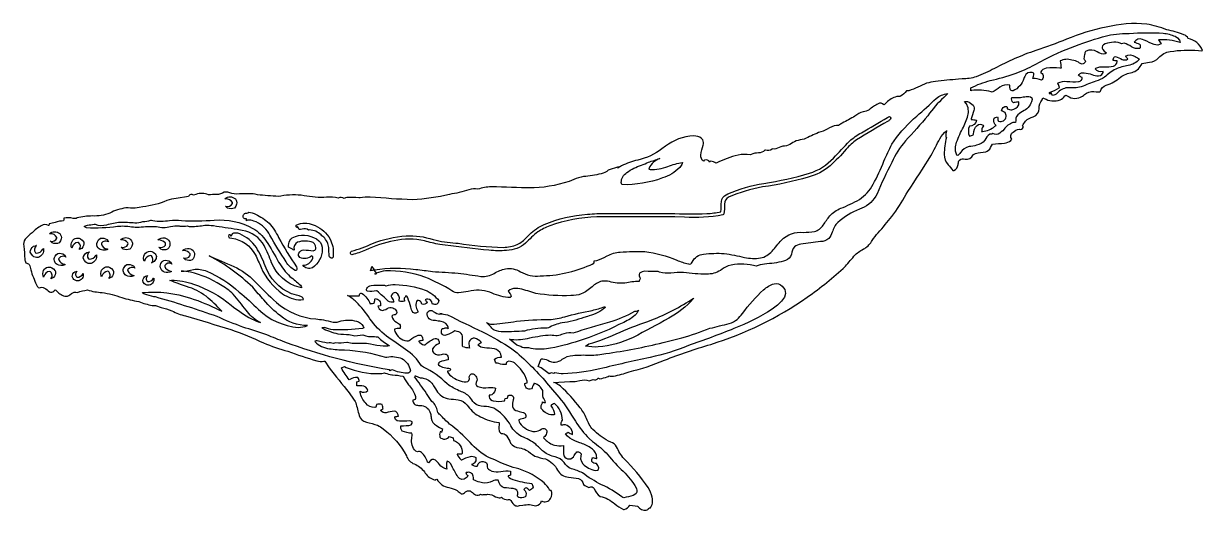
# Model space of a CAD drawing. Extents: x 0.7 to 44.7, y 1.1 to 11.2.
# Drawn here: x 23.07 to 44.72, y 2.3 to 11.23 of the extents above; entities that cross this region are included whole.
import ezdxf

# ---------------------------------------------------------------- set-up
doc = ezdxf.new("R2010")
doc.units = 0
doc.linetypes.add('0', pattern=[0])
doc.layers.add('1', color=7, linetype='0')

msp = doc.modelspace()

# ---------------------------------------------------------------- linework, layer by layer
at = {"layer": '1'}
for points in [[(43.915192, 10.609592, -0.173113), (44.123962, 10.720219, -0.064901), (44.641243, 10.737904), (44.689835, 10.735249), (44.715759, 10.74221, 0.242251), (44.454124, 10.962593, 0.199129), (44.372803, 11.029545, 0.035958), (44.060204, 11.121906, 0.039669), (43.692505, 11.224323, 0.081943), (42.945633, 11.168987, 0.048028), (42.219971, 10.945202, -0.019297), (41.656425, 10.740829, 0.040995), (40.899139, 10.408859, -0.015581), (40.561043, 10.257515, -0.08225), (40.306175, 10.221081), (40.235096, 10.216435, -0.000427), (39.812325, 10.16921, 0.029176), (39.650917, 10.138241, -0.015184), (39.327492, 10.000724, -0.116575), (39.282761, 9.998463, -0.094289), (39.170937, 9.901699), (39.156609, 9.897038, 0.133426), (39.050201, 9.875093, 0.114901), (38.876129, 9.749306), (38.863068, 9.742775, 0.366546), (38.76107, 9.763088, 0.071109), (38.597618, 9.651207, -0.113604), (38.48568, 9.616676, 0.092654), (38.335541, 9.536488, -0.025929), (38.100079, 9.407192, 0.029767), (38.034554, 9.362339), (38.017715, 9.36179), (37.998894, 9.364532, 0.125046), (37.826195, 9.295843, -0.065532), (37.667252, 9.232933, 0.017298), (37.404186, 9.114762, -0.000216), (37.254982, 9.080734, 0.042732), (37.139656, 9.015369, -0.091993), (37.008179, 8.981709, 0.060843), (36.879505, 8.932445, -0.15132), (36.824051, 8.932514), (36.814674, 8.929745, -0.280968), (36.691643, 8.910297), (36.68058, 8.908657, -0.20729), (36.563873, 8.860222, 0.084475), (36.428246, 8.833992), (36.40995, 8.822667, 0.127791), (36.188034, 8.816501, 0.069928), (35.801529, 8.677197), (35.783379, 8.673954, 0.103782), (35.688118, 8.709094, 0.349657), (35.672546, 8.693119, 0.375747), (35.571468, 8.725441, 0.062401), (35.559708, 8.706722), (35.556976, 8.7061, -0.279353), (35.504692, 8.821754, -0.040623), (35.549805, 9.005161, 0.173584), (35.539459, 9.101944, 0.228713), (35.412422, 9.168785), (35.37072, 9.171104, 0.156052), (34.853798, 8.982616), (34.790642, 8.937241, -0.116845), (34.345978, 8.72883, 0.051801), (34.050175, 8.624544, 0.022495), (33.980064, 8.58054, -0.012537), (33.992622, 8.604309), (33.990067, 8.60355), (33.80574, 8.542099, -0.120636), (33.672897, 8.475822, -0.026183), (33.350906, 8.42623, 0.06743), (33.173615, 8.369881, -0.077735), (32.442375, 8.217106), (32.397209, 8.216839, 0.001813), (31.657267, 8.237349, 0.079798), (31.410858, 8.193249, 0.16073), (31.246422, 8.182728, -0.041517), (30.890045, 8.100243, -0.047517), (30.210609, 7.999547, -0.010353), (29.433037, 8.049686, 0.048272), (29.247169, 8.03912), (29.221886, 8.038921, 0.048271), (29.001251, 8.04021, 0.045119), (28.954979, 8.025852, 0.268831), (28.8479, 8.030769, 0.091104), (28.632561, 8.046638, -0.064568), (28.219238, 8.075119, 0.083717), (27.791677, 8.068991), (27.748703, 8.063744, -0.011424), (27.361975, 8.091893, 0.081681), (27.201508, 8.111208, 0.00884), (26.975718, 8.106217, -0.097675), (26.816093, 8.142841, -0.018252), (26.750679, 8.142784, -0.192138), (26.612793, 8.098099, 0.043112), (26.461357, 8.089848, 0.201897), (26.234444, 8.099392), (26.188797, 8.087727, 0.44615), (26.096107, 8.06258), (25.870361, 8.021534, 0.081304), (25.70002, 7.98428, -0.059663), (25.258017, 7.869625), (25.188543, 7.858301), (25.119087, 7.846886, -0.006018), (24.948097, 7.851421, 0.084007), (24.650993, 7.756232, -0.108736), (24.331486, 7.703584, 0.058283), (24.050644, 7.667854, -0.240891), (23.976225, 7.660019, 0.106087), (23.80883, 7.663185, 0.007459), (23.802177, 7.613075, 0.092151), (23.650745, 7.58357, -0.030682), (23.538246, 7.557873), (23.530792, 7.525749), (23.524948, 7.527145, 0.278367), (23.39344, 7.524742, 0.064277), (23.223503, 7.393414, 0.063862), (23.097267, 7.278309, 0.193691), (23.071106, 7.149311, -0.043982), (23.088192, 6.912034, 0.128616), (23.111076, 6.846428, -0.020478), (23.170929, 6.814632, -0.078528), (23.200226, 6.712421, 0.033566), (23.304192, 6.442363, 0.042497), (23.338814, 6.39304), (23.358269, 6.382305, -0.32931), (23.452911, 6.381687, -0.012761), (23.543459, 6.313211, 0.302783), (23.623772, 6.321819), (23.650955, 6.347019), (23.663116, 6.341206, 0.143472), (23.825661, 6.229939, 0.224552), (23.916206, 6.257175), (23.945587, 6.277931, -0.267375), (24.058334, 6.302067, -0.053917), (24.242226, 6.344994, 0.056593), (24.509384, 6.297905, -0.062252), (24.871513, 6.206192, 0.013906), (25.181984, 6.130951, 0.041568), (25.432035, 6.060724, 0.05576), (25.493637, 6.062717), (25.596207, 6.021683, -0.084356), (25.788933, 5.961781, 0.053045), (26.040564, 5.870379, -0.005161), (26.876213, 5.618336, -0.026337), (27.475361, 5.37505, 0.036405), (27.921211, 5.221611, 0.015159), (28.450928, 5.044168, 0.080947), (28.584518, 5.03709), (28.597549, 5.041576), (28.679598, 4.918506, 0.007241), (29.045063, 4.459303, -0.019171), (29.156181, 4.299053), (29.167831, 4.274334, -0.019154), (29.228653, 4.04157, 0.26262), (29.363762, 3.919277, -0.023523), (29.56801, 3.86177, -0.077013), (29.670837, 3.795624, -0.116486), (30.098709, 3.300728, 0.22259), (30.243027, 3.153103, -0.147423), (30.428436, 3.00584), (30.444405, 2.986202, 0.181389), (30.624008, 2.858383, -0.019257), (30.653923, 2.872417, 0.201031), (30.879913, 2.718037, -0.049305), (31.02916, 2.666664, 0.04343), (31.102974, 2.606659, 0.329463), (31.182859, 2.639272, -0.414994), (31.291437, 2.640332, 0.007808), (31.367357, 2.585567, 0.292619), (31.458443, 2.601139, -0.013442), (31.488304, 2.58754, -0.069108), (31.575691, 2.594505), (31.591934, 2.598167, -0.134923), (31.736717, 2.550951, 0.097166), (31.82061, 2.532555), (31.838371, 2.537529), (31.847275, 2.542, 0.22136), (31.959999, 2.497032, -0.416606), (32.015381, 2.480167, 0.133654), (32.106991, 2.387164), (32.121704, 2.381484), (32.13694, 2.377399, -0.097785), (32.176926, 2.390671), (32.238075, 2.398506, -0.121219), (32.473526, 2.384941, 0.287368), (32.580704, 2.474491, 0.444888), (32.743866, 2.520237, 0.248617), (32.758949, 2.66396, -0.021647), (32.728218, 2.670696), (32.724403, 2.675655, 0.113519), (32.625336, 2.805126, 0.095301), (32.162277, 3.064438, -0.059008), (31.771011, 3.204544, 0.011605), (31.612175, 3.269367, -0.086005), (31.267448, 3.546387, 0.044853), (30.892599, 3.884365, -0.029073), (30.716095, 4.055393, -0.240903), (30.66967, 4.12011, 0.182386), (30.567768, 4.301117, -0.068216), (30.468903, 4.447613, 0.007927), (30.248009, 4.753744), (30.25061, 4.752585, 0.210193), (30.26086, 4.768591), (30.263794, 4.771297), (30.34977, 4.735363, -0.027764), (30.428215, 4.72343, -0.222242), (30.596382, 4.589287), (30.630096, 4.534019), (30.649696, 4.502739, 0.242907), (30.879585, 4.350159, 0.014384), (31.051155, 4.331703, -0.187885), (31.21138, 4.234085), (31.231819, 4.209949, 0.1331), (31.460548, 4.017696, 0.105339), (31.795067, 3.91399), (31.802589, 3.906849, 0.037843), (31.799622, 3.763306, 0.368238), (31.870087, 3.710735, -0.227363), (31.9431, 3.664696, -0.045673), (32.012779, 3.537244, 0.253018), (32.171581, 3.449635, -0.062655), (32.299927, 3.40836, 0.026724), (32.456619, 3.297276, 0.047735), (32.651932, 3.244972, -0.177122), (32.874352, 3.038212, 0.256748), (33.074524, 2.909599, -0.043449), (33.260445, 2.883411, -0.257124), (33.351707, 2.775013, 0.040078), (33.449196, 2.719097), (33.4655, 2.725595, -0.47331), (33.543373, 2.701294, 0.153281), (33.65554, 2.557716, -0.132666), (33.925507, 2.418212, 0.055829), (34.083832, 2.319637), (34.098778, 2.318306, 0.156135), (34.202332, 2.395233), (34.201492, 2.396351), (34.344948, 2.375854), (34.347664, 2.374321, 0.295523), (34.503387, 2.302091, 0.209942), (34.550995, 2.345032, 0.203805), (34.570328, 2.336872, 0.233414), (34.612267, 2.541012, 0.09593), (34.536209, 2.719479, 0.044182), (34.096252, 3.248619, -0.079781), (33.958443, 3.467892, 0.193696), (33.850693, 3.555145), (33.808281, 3.573067, -0.076142), (33.523689, 3.782635, -0.090899), (33.405861, 3.986244, 0.083104), (33.286461, 4.183899, 0.044315), (32.92691, 4.57843, 0.061373), (32.827888, 4.640858), (32.798729, 4.647255), (33.096642, 4.667118, 0.095937), (33.228165, 4.673111), (33.284744, 4.683804, -0.158724), (33.453384, 4.677021, 0.025309), (33.529282, 4.704991, 0.382652), (33.621651, 4.724213), (33.625961, 4.726006, -0.069124), (33.651855, 4.712646, -0.02939), (33.785263, 4.748794, 0.042708), (33.821922, 4.767246, 0.115482), (33.898232, 4.76334, 0.042386), (34.189606, 4.845703, 0.043152), (34.837845, 5.056736, -0.022808), (35.687386, 5.347384, 0.077996), (37.455803, 6.211843, 0.037488), (38.15979, 6.780028, -0.008222), (38.340195, 6.989639, -0.081688), (38.513763, 7.109367, 0.136341), (38.65197, 7.255917, -0.049767), (38.763321, 7.394967, 0.002117), (39.014786, 7.694115, 0.032463), (39.275429, 8.100704), (39.306904, 8.152728, 0.003243), (39.731201, 8.807693, -0.000492), (39.894371, 9.121693, -0.073117), (40.016624, 9.265205), (40.023621, 9.266434, 0.143294), (40.003353, 9.154048, 0.180759), (40.013481, 9.145424, 0.031101), (39.970875, 8.832559, 0.188234), (40.049316, 8.641964, -0.020616), (40.133354, 8.536518), (40.152466, 8.535473, 0.263778), (40.227814, 8.645351, -0.0127), (40.242996, 8.715633), (40.252289, 8.73048, -0.245569), (40.358482, 8.748421, 0.337844), (40.505432, 8.822244, -0.160425), (40.550232, 8.849171, -0.041236), (40.735828, 8.882607, 0.211285), (40.825218, 8.957008), (40.841385, 8.992188), (40.860443, 9.02037, -0.03021), (41.08107, 9.037705, 0.129623), (41.200027, 9.089096), (41.217484, 9.111159, -0.458296), (41.239304, 9.242466, -0.10947), (41.347916, 9.296825, 0.364066), (41.424438, 9.32542, 0.172329), (41.412666, 9.358006, -0.035951), (41.468407, 9.446087, -0.118415), (41.608429, 9.522324, 0.347053), (41.715179, 9.677094, -0.150085), (41.771358, 9.832987, 0.027857), (41.787819, 9.869949), (41.809784, 9.860744, 0.208178), (42.102207, 9.834311, 0.155705), (42.189651, 9.9095), (42.209946, 9.922382), (42.233765, 9.906516, 0.321578), (42.511864, 9.904277, 0.045318), (42.588631, 9.959675, -0.159091), (42.767326, 9.983027, 0.018983), (42.834175, 9.982315), (42.844276, 9.990852, -0.277015), (42.951225, 10.102314, 0.09842), (43.211906, 10.251141, -0.103933), (43.422852, 10.336704, 0.200008), (43.588593, 10.471077), (43.608528, 10.499439, -0.069685), (43.744476, 10.523659, 0.169739)], [(43.250435, 11.050808), (43.368721, 11.053211, -0.030915), (43.996952, 11.057492, -0.07027), (44.213844, 11.000957), (44.261131, 10.97007), (44.293617, 10.931419), (44.308952, 10.884304, 0.102681), (43.907791, 10.93565, -0.009787), (43.956184, 10.864823, -0.263255), (43.827919, 10.849941, -0.027579), (43.648323, 10.930264), (43.613441, 10.942554, 0.373908), (43.463974, 10.891808, -0.043214), (43.558876, 10.854515), (43.566643, 10.853104, -0.116561), (43.567299, 10.778617, -0.192108), (43.415276, 10.808552, 0.082079), (43.276012, 10.872757, 0.147962), (43.230553, 10.862495), (43.204636, 10.875507, 0.196739), (42.896748, 10.842931, 0.420887), (42.884705, 10.758713), (42.91243, 10.729313), (42.957008, 10.69736, -0.319075), (42.832199, 10.689625), (42.815331, 10.698135), (42.780701, 10.716725, 0.225903), (42.580803, 10.729884, 0.243995), (42.553963, 10.681049, -0.044707), (42.535446, 10.595039), (42.536621, 10.589916, -0.074009), (42.565895, 10.54435, -0.607023), (42.460121, 10.509048, 0.162798), (42.356857, 10.554699), (42.317635, 10.564171, 0.200656), (42.103569, 10.547451, -0.001989), (42.123604, 10.417603), (42.099411, 10.416485, 0.039114), (41.847977, 10.415199, 0.234532), (41.742462, 10.336945), (41.753914, 10.328747, -0.557442), (41.75898, 10.195381, 0.12454), (41.60215, 10.224598, 0.095659), (41.620743, 10.319641), (41.622856, 10.32597), (41.591789, 10.334323, 0.400821), (41.453949, 10.264809), (41.444717, 10.24543), (41.435974, 10.225086, -0.203833), (41.240059, 9.998408, -0.42216), (41.184319, 10.036064), (41.179214, 10.065067), (41.178596, 10.103753, 0.23196), (40.996803, 10.065594, -0.020185), (40.856979, 9.973713), (40.838676, 9.981426, 0.086997), (40.475212, 10.00621), (40.464005, 10.002003), (40.460503, 9.996738), (40.460541, 10.052319, -0.061271), (40.818687, 10.186729, 0.019463), (41.278473, 10.314957, 0.031969), (41.642372, 10.48283), (41.825981, 10.578102, -0.04452), (42.45076, 10.848339, -0.038813), (43.029232, 11.024487, -0.033941)], [(43.521042, 10.6045), (43.559372, 10.580624, -0.168055), (43.353203, 10.464596, 0.050647), (43.122925, 10.399242, 0.048849), (42.914616, 10.250379, -0.092062), (42.758507, 10.179913, -0.011028), (42.489151, 10.075642, -0.100807), (42.237221, 10.057796, 0.184218), (42.048527, 9.954931, -0.125934), (41.96048, 9.91346), (41.932976, 9.96846, 0.194382), (41.916763, 9.940163, -0.375884), (41.905464, 9.970032, 0.04797), (42.087029, 10.051907), (42.093956, 10.059551, 0.102595), (42.059189, 10.131962), (42.067314, 10.145157, -0.149043), (42.22747, 10.172607, 0.044869), (42.439495, 10.16845, 0.122366), (42.496582, 10.197536), (42.509445, 10.224113), (42.50885, 10.242481, -0.004976), (42.439354, 10.280613), (42.452011, 10.300472, -0.254563), (42.547157, 10.330594, -0.080038), (42.684998, 10.296497, 0.078033), (42.806648, 10.272255), (42.841187, 10.279667), (42.87104, 10.299519), (42.89518, 10.334633), (42.893234, 10.351776, -0.285492), (42.745285, 10.402542), (42.759468, 10.418079, -0.115425), (42.906349, 10.441177, 0.063208), (43.081936, 10.453974, 0.29854), (43.150841, 10.536449), (43.147339, 10.548054, 0.01513), (43.076347, 10.556992, -0.227378), (43.102333, 10.625778), (43.119896, 10.629562, -0.077709), (43.24231, 10.576143, 0.141517), (43.318802, 10.569572), (43.34153, 10.583599), (43.343239, 10.588994, 0.000803), (43.304527, 10.635951, -0.295887), (43.478081, 10.62936, -0.022168)], [(39.96508, 9.878029, 0.052026), (39.673416, 9.543034, -0.01608), (39.261353, 9.08094, 0.074752), (39.010956, 8.6839, 0.017794), (38.741142, 8.110569, -0.180095), (38.462311, 7.846001), (38.416344, 7.825314, 0.092008), (38.02079, 7.584488, 0.148765), (37.918976, 7.408658, -0.08472), (37.853889, 7.289326, -0.176607), (37.703957, 7.232952, 0.009095), (37.340328, 7.188133, 0.093107), (37.224754, 7.13937, 0.151775), (37.167873, 6.999857, -0.264383), (37.059723, 6.884209), (37.02346, 6.871658, -0.041825), (36.674988, 6.821208, 0.050185), (36.518074, 6.783604), (36.494118, 6.78603), (36.469925, 6.794628, 0.108649), (36.004395, 6.790897, 0.050552), (35.866196, 6.704689, -0.141367), (35.609695, 6.635406, -0.03404), (35.18766, 6.663759, 0.051585), (34.956291, 6.654371, -0.084168), (34.746857, 6.673698), (34.72187, 6.684471, -0.006283), (34.475498, 6.689187, 0.165709), (34.380829, 6.654737, 0.24047), (34.370872, 6.606068), (34.381912, 6.572842), (34.391785, 6.55093, -0.006188), (34.369568, 6.501625, 0.051561), (34.111679, 6.472339, -0.105001), (33.825493, 6.499168, 0.064394), (33.687744, 6.507328, 0.12802), (33.507423, 6.401958, -0.071345), (33.309799, 6.272041, -0.084639), (33.118637, 6.241196, -0.051703), (32.474304, 6.282928, 0.007099), (32.181862, 6.368878, 0.116948), (32.026237, 6.362232), (31.995522, 6.347237), (31.967461, 6.325661), (31.985847, 6.298149, -0.200906), (32.018921, 6.226376, -0.345422), (31.978622, 6.204597), (31.961342, 6.204739, -0.05771), (31.630106, 6.302271, 0.146011), (31.235355, 6.319373, -0.017286), (31.056999, 6.290424, -0.146037), (30.934486, 6.331001, 0.03913), (30.438782, 6.580875, 0.094523), (29.713036, 6.69524, 0.087239), (29.543648, 6.651058, -0.613355), (29.520813, 6.64003, 0.316884), (29.543951, 6.661676), (29.543686, 6.663609), (29.508133, 6.711014), (29.506866, 6.711178, 0.012862), (29.43763, 6.695557, 0.047365), (29.460625, 6.774342), (29.507401, 6.711994), (29.51442, 6.712681, -0.075974), (30.270657, 6.723675, -0.010992), (30.576027, 6.684155, 0.005286), (31.047432, 6.656889, 0.000302), (31.46493, 6.594159, 0.156469), (31.712204, 6.650261, -0.070985), (31.919909, 6.736333, -0.179233), (32.191677, 6.679944, 0.040107), (32.36837, 6.611416, 0.073374), (32.553329, 6.603451, 0.09948), (33.472874, 6.802793), (33.506577, 6.819822), (33.539665, 6.838013, 0.004956), (33.548203, 6.879562, 0.099092), (33.732079, 6.943295), (33.784401, 6.969421, -0.113082), (34.024635, 7.039913, -0.034573), (34.476517, 7.049976, -0.072242), (35.062557, 6.891525, 0.031413), (35.277283, 6.822286, 0.373106), (35.346054, 6.858444, -0.265802), (35.55513, 7.003281, -0.046321), (35.934425, 7.014194, -0.028042), (36.303944, 6.94242, 0.086494), (36.599583, 6.932795, 0.16779), (36.813942, 7.058928, -0.000497), (36.984344, 7.258667, -0.228911), (37.388046, 7.402792, 0.040791), (37.592331, 7.41893, 0.174672), (37.753754, 7.537163, -0.010349), (37.871078, 7.704487, -0.106783), (38.074875, 7.844971, 0.042937), (38.418076, 8.006566, 0.123092), (38.667362, 8.284559, 0.045558), (38.866055, 8.709395, -0.025845), (39.013695, 9.020096), (39.054237, 9.084442, -0.061428), (39.47094, 9.534794, 0.010775), (39.829231, 9.86121, -0.151405), (40.032108, 9.946177), (40.038689, 9.949497, -0.003313)], [(41.240517, 9.785622, -0.281999), (41.215065, 9.879719, 0.089349), (41.42625, 9.889322, -0.031672), (41.528503, 9.895134), (41.560135, 9.887802), (41.580696, 9.871017), (41.587646, 9.842369), (41.578453, 9.799442, -0.214119), (41.413712, 9.623169, 0.116878), (41.30452, 9.531178, 0.13891), (41.286301, 9.456814), (41.281487, 9.41869), (41.2369, 9.416645, 0.166372), (41.073479, 9.2937, -0.078745), (40.96508, 9.203854), (40.93119, 9.1959), (40.894974, 9.201691), (40.86718, 9.213882, -0.170819), (40.825111, 9.205742), (40.812332, 9.201649, 0.1348), (40.721176, 9.093212, -0.200758), (40.567787, 9.002838, -0.058133), (40.429947, 8.975967, 0.193067), (40.27504, 8.866382, -0.026009), (40.226181, 8.813766), (40.20755, 8.819839), (40.181816, 8.892719), (40.182083, 8.972752), (40.202469, 9.058407, -0.03838), (40.325577, 9.333561), (40.367645, 9.426186), (40.400444, 9.516682), (40.418083, 9.603504), (40.414673, 9.685104), (40.384346, 9.75993), (40.349564, 9.802299), (40.404716, 9.802296, -0.138473), (40.505955, 9.736416, -0.230589), (40.519081, 9.640739, -0.010301), (40.466171, 9.48296), (40.469673, 9.47435, 0.013783), (40.568062, 9.463238, -0.394291), (40.436958, 9.352055, 0.226489), (40.439331, 9.166431, 0.055975), (40.508621, 9.194473), (40.511505, 9.207352, -0.201427), (40.578999, 9.36567, -0.303416), (40.687965, 9.371975), (40.694214, 9.358894, 0.225743), (40.666264, 9.277265, -0.049055), (40.66024, 9.253819), (40.679512, 9.251858, 0.144596), (40.904198, 9.348618), (40.926224, 9.364357, -0.243053), (40.882843, 9.475193, -0.349974), (40.955711, 9.520439, 0.040868), (40.964149, 9.449684), (40.969711, 9.443778, 0.501658), (41.113739, 9.530937, 0.037413), (41.096161, 9.601498, -0.040309), (41.026772, 9.63382, -0.393979), (41.121307, 9.714851, -0.006469), (41.132797, 9.667671, 0.024035), (41.216301, 9.64999, 0.216624), (41.34259, 9.741959, 0.190208), (41.341499, 9.796791, -0.011832), (41.256775, 9.784351), (41.248238, 9.780373)], [(29.068718, 7.030533, -0.29537), (29.092308, 7.054955, 0.03679), (29.478516, 7.199932, -0.071794), (30.092258, 7.340324, -0.092857), (30.591412, 7.270375, 0.04816), (31.003288, 7.207119), (31.046303, 7.20187, 0.034311), (31.87641, 7.127603, 0.086691), (32.133865, 7.177601, 0.082382), (32.305992, 7.309864), (32.358902, 7.361996, -0.107478), (32.630463, 7.546066, -0.084112), (33.424404, 7.735221, -0.021993), (33.770847, 7.750234, -0.000248), (34.943825, 7.749519, 0.016859), (35.612076, 7.746165, 0.028803), (35.872597, 7.778008, 0.018548), (35.881683, 7.968317, -0.24861), (35.973022, 8.093266), (36.001236, 8.109001, -0.065728), (36.661568, 8.301296, 0.03319), (37.501404, 8.486928, 0.127897), (37.940453, 8.765949, -0.006723), (38.232368, 9.075813, -0.054735), (38.454422, 9.231487, 0.010342), (38.93367, 9.512771, -1.291798), (38.976112, 9.466732, -0.036067), (38.935623, 9.438577, 0.007232), (38.363693, 9.100743, 0.065105), (38.175499, 8.927666, -0.025559), (37.877449, 8.622829, -0.106048), (37.478149, 8.414768, -0.033274), (36.638573, 8.235167, 0.063357), (36.014214, 8.045998, 0.336724), (35.940872, 7.921635, -0.040385), (35.92981, 7.740086, -0.240517), (35.908508, 7.72131, -0.05679), (35.202179, 7.680721), (35.024906, 7.685556, 0.003209), (33.596012, 7.684645, 0.076538), (32.730495, 7.521893, 0.047609), (32.510231, 7.411011, 0.030182), (32.287521, 7.206164, -0.179069), (31.936342, 7.070497, -0.04407), (31.614403, 7.074852), (31.51362, 7.082869, -0.007091), (30.710558, 7.180562, -0.027123), (30.430704, 7.248121, 0.117135), (29.87104, 7.246517, 0.065718), (29.348694, 7.077847, -0.04889), (29.097763, 6.9933, -0.456027)], [(34.898308, 8.613342, -0.051336), (35.168144, 8.686306), (35.158897, 8.646881), (35.118675, 8.593513, -0.120785), (34.80061, 8.400321, -0.095607), (34.055931, 8.278084), (34.042793, 8.319241, -0.260325), (34.147423, 8.499797, -0.085382), (34.415905, 8.635388, 0.020404), (34.543839, 8.691185, 0.015611), (34.750458, 8.760056, 0.194091), (34.553368, 8.579937), (34.54879, 8.564003), (34.573601, 8.555424, 0.094741)], [(26.815483, 7.848232), (26.778755, 7.885891), (26.780991, 7.883876, 0.398633), (26.903702, 7.934792), (26.902512, 7.950298, 0.279682), (26.780991, 8.018383), (26.765076, 8.019783, -0.377747), (26.957727, 8.016829, -0.247229), (26.981041, 7.922237), (26.967232, 7.885021), (26.940674, 7.84647, -0.193183)], [(25.049377, 7.499584, 0.074498), (24.792641, 7.507256, -0.036817), (24.224154, 7.482979), (24.178413, 7.507263, -0.164812), (24.306252, 7.541912, 0.056658), (24.362747, 7.553162), (24.379784, 7.553242, 0.163463), (24.594086, 7.543156, -0.032811), (24.842499, 7.591839, -0.027065), (25.11145, 7.577535, 0.082889), (25.258972, 7.601231, 0.093881), (25.405495, 7.626007), (25.418198, 7.626537), (25.442116, 7.61866, 0.083157), (25.749523, 7.622897, -0.059246), (25.969124, 7.619926, 0.032988), (26.567772, 7.628452, -0.145537), (27.279272, 7.475477, -0.110363), (27.522705, 7.243618, -0.020677), (27.752022, 6.85804, 0.059489), (27.959526, 6.591667, -0.031059), (28.153099, 6.431136, -0.078987), (28.17379, 6.396103), (28.169678, 6.386272), (28.130882, 6.397034, -0.240463), (27.623924, 6.846279, 0.023892), (27.488497, 7.158764, 0.223111), (27.083923, 7.439548), (26.990469, 7.456134, -0.00143), (26.553432, 7.520446, 0.027116), (26.39653, 7.526649, -0.027545), (26.146091, 7.501185, -0.081682), (26.081284, 7.51733), (26.070595, 7.518166, -0.101171), (25.945923, 7.511009), (25.928696, 7.517437, 0.086598), (25.766975, 7.504124, -0.123772), (25.509171, 7.502014, 0.042591), (25.188805, 7.491013, -0.04566)], [(27.160851, 7.613121), (27.159081, 7.653252, -0.710596), (27.108168, 7.723116, -0.082875), (27.126144, 7.749756, 0.056253), (27.202873, 7.770416, -0.155296), (27.329086, 7.735275, -0.073381), (27.576515, 7.571934, -0.076222), (27.751648, 7.306183, 0.019603), (28.080603, 6.769888, -0.13557), (28.088768, 6.718213, -0.421699), (28.044518, 6.71077, -0.149617), (27.889786, 6.861323, -0.014094), (27.592972, 7.349255), (27.569786, 7.385288, 0.179613), (27.296644, 7.609504, 0.13048), (27.18055, 7.626362), (27.166359, 7.618645)], [(23.595001, 7.207779), (23.557594, 7.244793), (23.559868, 7.242813, 0.398879), (23.681602, 7.295879), (23.680115, 7.311363, 0.279329), (23.557343, 7.377289), (23.541405, 7.378414, -0.377664), (23.734079, 7.378862, -0.247061), (23.759163, 7.284695), (23.746048, 7.247246), (23.720215, 7.208233, -0.193113)], [(26.89941, 7.374559), (26.877167, 7.33007), (26.875237, 7.334076, 0.537421), (26.839638, 7.356658, 0.166593), (26.837006, 7.306831), (26.850403, 7.302624), (26.890684, 7.29712, -0.236697), (27.322678, 6.994698, -0.020542), (27.42923, 6.755786, 0.134564), (27.823769, 6.277134, 0.146618), (28.160042, 6.163757), (28.208908, 6.170559, 0.289342), (28.170692, 6.219273, 0.046353), (27.988663, 6.27491, -0.211404), (27.506048, 6.790171, 0.045366), (27.343109, 7.123092, 0.141805), (27.038857, 7.375782), (27.004463, 7.38575, 0.192866)], [(28.072914, 7.521015), (28.074081, 7.536034), (28.115837, 7.554539, -0.186579), (28.421906, 7.525541, -0.167967), (28.697599, 7.280092, -0.132742), (28.753716, 6.996117), (28.75135, 6.946262), (28.733978, 6.926319, -0.410735), (28.682358, 6.974197, -0.054709), (28.674149, 7.121811, 0.162094), (28.579075, 7.315005, 0.042996), (28.543739, 7.33876), (28.53186, 7.356346, 0.18863), (28.321945, 7.447266), (28.30307, 7.444817, 0.217941), (28.185398, 7.460975, -0.019754), (28.127167, 7.45507), (28.099648, 7.510105, 0.077859), (28.086151, 7.488987, -0.262859)], [(23.2528, 7.146996), (23.30455, 7.159576), (23.301651, 7.158676, 0.410159), (23.286835, 7.029652), (23.301285, 7.023041, 0.278845), (23.421982, 7.092537), (23.431068, 7.105331, -0.395259), (23.333368, 6.943532, -0.236543), (23.237579, 6.970264), (23.21109, 7.000275), (23.189667, 7.041748, -0.216373)], [(24.137016, 7.108654), (24.089325, 7.085377), (24.091957, 7.086872, 0.410545), (24.077545, 7.215946), (24.061951, 7.219334, 0.281872), (23.959717, 7.125908), (23.95372, 7.111488, -0.398765), (24.013002, 7.290141, -0.236409), (24.112328, 7.284351), (24.144905, 7.260681), (24.175095, 7.224754, -0.218284)], [(24.601395, 7.271309), (24.630157, 7.227589), (24.628357, 7.229984, 0.389756), (24.498009, 7.202484), (24.496185, 7.187038, 0.282449), (24.602341, 7.097893), (24.617699, 7.093594, -0.343035), (24.43725, 7.120022, -0.28594), (24.424461, 7.228985), (24.445229, 7.263004), (24.478775, 7.296001, -0.19333)], [(24.900002, 7.097221), (24.862816, 7.134014), (24.870422, 7.128891, 0.339093), (24.985336, 7.178673), (24.987549, 7.194286), (24.981956, 7.208626, 0.246093), (24.853233, 7.26696), (24.859825, 7.278053), (24.89959, 7.296552, -0.427611), (25.063778, 7.223474, -0.169386), (25.058304, 7.151363), (25.03772, 7.112846), (25.018753, 7.095609, -0.20732)], [(25.587662, 7.093685), (25.550865, 7.131405), (25.554787, 7.12815, 0.335872), (25.671463, 7.168324, 0.388233), (25.653271, 7.22451, 0.190191), (25.534286, 7.265282, -0.19154), (25.659191, 7.299859, -0.535483), (25.740538, 7.131234, -0.087305), (25.710594, 7.091342, -0.197589)], [(27.979759, 7.108723, 0.01797), (27.933601, 7.131039, -0.365539), (28.05896, 7.329741, -0.249232), (28.492874, 7.248713, -0.219115), (28.552076, 7.086166, -0.253394), (28.371367, 6.753033, -0.363654), (28.197014, 6.797649, 0.326695), (28.378838, 6.929013), (28.380558, 6.939954), (28.381348, 6.951), (28.359917, 6.972984, -0.303139), (28.142233, 6.942469, -0.38643), (28.125347, 7.023718, -0.315437), (28.212471, 7.081493, -0.018805), (28.390247, 7.065701), (28.4011, 7.067208, 0.476332), (28.434967, 7.121445), (28.426025, 7.152893), (28.408264, 7.193642), (28.386459, 7.216984, 0.176293), (28.099583, 7.220463, 0.34989), (28.035782, 7.0802), (28.032883, 7.074535, 0.039496)], [(23.817665, 6.991177), (23.846443, 6.947456), (23.841705, 6.952755, 0.33501), (23.71888, 6.930912), (23.711594, 6.916634), (23.713348, 6.901226, 0.259304), (23.824615, 6.816238), (23.827766, 6.809208, -0.234399), (23.682476, 6.813628, -0.420682), (23.647362, 6.96283), (23.673111, 6.996601), (23.699615, 7.016235, -0.203406)], [(24.226921, 7.034931), (24.278641, 7.047527), (24.275742, 7.046623, 0.410187), (24.260956, 6.917606), (24.275421, 6.910995, 0.27884), (24.396065, 6.980492), (24.405151, 6.993286, -0.395208), (24.307474, 6.831484, -0.236549), (24.211678, 6.858215), (24.185181, 6.888226), (24.163757, 6.929695, -0.216536)], [(29.800903, 4.863068), (29.788452, 4.878693, -0.048339), (27.864088, 5.39017, -0.007975), (27.534981, 5.522494, 0.009313), (27.095291, 5.66357, -0.014494), (26.620247, 5.856862, 0.016905), (25.557091, 6.197796), (25.488159, 6.21896), (25.460503, 6.218961, -0.007458), (25.292463, 6.266684, -0.054163), (25.256989, 6.288067), (25.252457, 6.297421, -0.10737), (26.133261, 6.194648, -0.039192), (26.654121, 5.982738), (26.707275, 5.959396, 0.024543), (26.421654, 6.230125, 0.083776), (26.062515, 6.409069, -0.016694), (25.756958, 6.520874), (25.784653, 6.526016, -0.085081), (26.187679, 6.452319, -0.094773), (26.877728, 6.06727, 0.036136), (27.254976, 5.814504, 0.040269), (27.417595, 5.747433), (27.375954, 5.766354, -0.098765), (27.154442, 5.972107, 0.017133), (26.918221, 6.268898, 0.06965), (26.686058, 6.439449, 0.078011), (26.134659, 6.672962, 0.038831), (25.960991, 6.691708, 0.073408), (26.186575, 6.721272, -0.141115), (26.432533, 6.689827, -0.083651), (27.029896, 6.308265, -0.013689), (27.384521, 5.986805, 0.174249), (28.112049, 5.659343, 0.106897), (28.281509, 5.691795, -0.172785), (27.787519, 5.869133, -0.059803), (27.48287, 6.161649, -0.002075), (27.275267, 6.394081, 0.070418), (26.477654, 6.973699, 0.01402), (26.928726, 6.775275, -0.089813), (27.316345, 6.503751, 0.011832), (27.709803, 6.115847, 0.162042), (28.434378, 5.813004, 0.005669), (28.574287, 5.798592, -0.003364), (28.750595, 5.755489, 0.127789), (28.901649, 5.777039, -0.155375), (29.220644, 5.758061, -0.197167), (29.316696, 5.647903), (29.293694, 5.638515, -0.045801), (28.750595, 5.617064, -0.076149), (28.593102, 5.6581, -0.103756), (28.543144, 5.649025, 0.05576), (28.840096, 5.541149, 0.017796), (29.047379, 5.52816, -0.072989), (29.152206, 5.501976), (29.299858, 5.519672, 0.102035), (29.513153, 5.490042, -0.027459), (29.571838, 5.48415, 0.074208), (29.780632, 5.328953), (29.788109, 5.321262, -0.115593), (29.672815, 5.315845, -0.038478), (29.437912, 5.352345, 0.045988), (29.1353, 5.363594, -0.054371), (29.013725, 5.379066), (29.002075, 5.379307, -0.064534), (28.799988, 5.372517, 0.062961), (28.757751, 5.362816, 0.107523), (28.650522, 5.370705, 0.007189), (28.461092, 5.40938, 0.042692), (28.415482, 5.408798), (28.42112, 5.392277, 0.174387), (28.684563, 5.268397, 0.045758), (28.964249, 5.245323, -0.061162), (29.715851, 5.113216), (29.741142, 5.114941, -0.142323), (30.016823, 5.085448, -0.216807), (30.1717, 4.870436, -0.371151), (30.128021, 4.821678), (30.104225, 4.818096, -0.096175), (29.840782, 4.880615, -0.013967)], [(25.467636, 6.866585), (25.420212, 6.84346), (25.427559, 6.848927, 0.355551), (25.414261, 6.970669), (25.399681, 6.97752, 0.303351), (25.293777, 6.890076), (25.287315, 6.875488), (25.278511, 6.885014), (25.272652, 6.927521), (25.276863, 6.965603, -0.613482), (25.475067, 7.019775), (25.487129, 7.006553, -0.297051), (25.504789, 6.942981, -0.160215)], [(26.040932, 6.89854), (26.003471, 6.935623), (26.007446, 6.932435, 0.336072), (26.123344, 6.974659, 0.387976), (26.104105, 7.030518, 0.190156), (25.984367, 7.06918, -0.191603), (26.108641, 7.10595, -0.534934), (26.193108, 6.938809, -0.087404), (26.163918, 6.898388, -0.197513)], [(23.654068, 6.6819, -0.215488), (23.616901, 6.575095, -0.000238), (23.570297, 6.552364, 0.418785), (23.56015, 6.68066), (23.544983, 6.685783, 0.293374), (23.440903, 6.59528), (23.434677, 6.580769), (23.424965, 6.601971), (23.421257, 6.643661), (23.427292, 6.680752, -0.473929), (23.58551, 6.754131), (23.618385, 6.732803), (23.649178, 6.699398)], [(24.719879, 6.686863, -0.215361), (24.682732, 6.58007, -0.00018), (24.636101, 6.557345, 0.418866), (24.625961, 6.685638), (24.610786, 6.690762, 0.293315), (24.506714, 6.60025), (24.500488, 6.585735), (24.490791, 6.606934), (24.487068, 6.648632), (24.493103, 6.685715, -0.473963), (24.651314, 6.759094), (24.684196, 6.737766), (24.714981, 6.704361)], [(25.085052, 6.787685), (25.113831, 6.743965), (25.109077, 6.749264, 0.335175), (24.986275, 6.727425), (24.978989, 6.713142), (24.980736, 6.697735, 0.259452), (25.091988, 6.612759), (25.095139, 6.605732, -0.234488), (24.94985, 6.610149, -0.420669), (24.914742, 6.759342), (24.940491, 6.79311), (24.967003, 6.812748, -0.203417)], [(25.76432, 6.864212), (25.793152, 6.820415), (25.789925, 6.824333, 0.398555), (25.659554, 6.792526), (25.659523, 6.777016, 0.270645), (25.768311, 6.689964), (25.783531, 6.685879, -0.190442), (25.654276, 6.674748, -0.539649), (25.60693, 6.855401, -0.086748), (25.644043, 6.889033, -0.197732)], [(24.010963, 6.680363), (24.054329, 6.690731, 0.433004), (24.039146, 6.583908), (24.052483, 6.577938, 0.280162), (24.160492, 6.645775, -0.454655), (24.061821, 6.51105, -0.257156), (23.97802, 6.556343), (23.957932, 6.593513, -0.210977)], [(25.309044, 6.601032), (25.352394, 6.611393, 0.467386), (25.341476, 6.500633, 0.318875), (25.453186, 6.559368), (25.460457, 6.559998), (25.458115, 6.520432), (25.44664, 6.487282, -0.522286), (25.290253, 6.460121), (25.266945, 6.49036), (25.256973, 6.518105, -0.221673)], [(32.744751, 4.557178), (32.89798, 4.378654, -0.037805), (33.202225, 3.936304, 0.05313), (33.45536, 3.617554), (33.512871, 3.567234, -0.047812), (33.79731, 3.322807, 0.038781), (34.078766, 3.01786, -0.057046), (34.319252, 2.713603, -0.151805), (34.328857, 2.63335), (34.316589, 2.61153), (34.294731, 2.592152), (34.262253, 2.575386, -0.026337), (34.089539, 2.533932, -0.197389), (34.05616, 2.547527, 0.056036), (33.679565, 2.772091, -0.03897), (33.330246, 2.988579, 0.053955), (33.129787, 3.063526, -0.169179), (32.995445, 3.17825, 0.169878), (32.831268, 3.282673, -0.102235), (32.614433, 3.378498, 0.001173), (32.47216, 3.515518, 0.062526), (32.214703, 3.656337, -0.156289), (32.017464, 3.854706, 0.111035), (31.742775, 4.154238, 0.126202), (31.565994, 4.205959), (31.518318, 4.20953, -0.189917), (31.34079, 4.274853, -0.015916), (31.262688, 4.379589, 0.122817), (31.087515, 4.485637, -0.04519), (30.87989, 4.598072), (30.849297, 4.623089, 0.0779), (30.41375, 4.929962), (30.377457, 4.955181, 0.098334), (30.084305, 5.255353, -0.003131), (29.733131, 5.499821, -0.080455), (29.429214, 5.818775, 0.040639), (29.176031, 6.127463, 0.053411), (29.018425, 6.246449, 0.071501), (29.231462, 6.239709, 0.340147), (29.239395, 6.262043, -0.50729), (29.269875, 6.285259), (29.286804, 6.278133, -0.137235), (29.43399, 6.092258, 0.080215), (29.512161, 6.113495, -0.006376), (29.522797, 6.187665, -0.458199), (29.623215, 6.057789), (29.619583, 6.056339), (29.57505, 6.046299, 0.235599), (29.64386, 5.971897), (29.662735, 5.97057, 0.100874), (29.769405, 6.018615, -0.259753), (29.870119, 6.008532, -0.248473), (29.92318, 5.930645, -0.342432), (29.876129, 5.886532), (29.84935, 5.882259), (29.832695, 5.866589, 0.283777), (29.91753, 5.756346, -0.124309), (29.981819, 5.69825, -0.206057), (29.982109, 5.640045, 0.02321), (29.881081, 5.628956), (29.881241, 5.60638), (29.886902, 5.582767, 0.249058), (30.103901, 5.409263, 0.174711), (30.164719, 5.428391, -0.05978), (30.315027, 5.517159, -0.140345), (30.362045, 5.513927), (30.379318, 5.49794), (30.392372, 5.470253), (30.400444, 5.429134), (30.396881, 5.417649, 0.002043), (30.326653, 5.408204), (30.327515, 5.402519, 0.175539), (30.419777, 5.336872), (30.43396, 5.33905), (30.455528, 5.351807, -0.077262), (30.624382, 5.45681, -0.316463), (30.685745, 5.426281), (30.699028, 5.395355), (30.699257, 5.362377, 0.189244), (30.579811, 5.266026, 0.357286), (30.604309, 5.189503, 0.264028), (30.742279, 5.163357, -0.141181), (30.830471, 5.166445, -0.236033), (30.858727, 5.129166), (30.864456, 5.100147), (30.866043, 5.061302, 0.071153), (30.707092, 5.023214, 0.17352), (30.68248, 4.989441), (30.687553, 4.974258, 0.172006), (30.792603, 4.922474, 0.02509), (30.903015, 4.905972, -0.372111), (30.898582, 4.862659), (30.855522, 4.852932), (30.855484, 4.841347), (30.869728, 4.813957), (30.895485, 4.785236, 0.135651), (31.156265, 4.659039), (31.194908, 4.658035), (31.225723, 4.666279), (31.246315, 4.685097), (31.254257, 4.715805), (31.253349, 4.753822), (31.264458, 4.776272, -0.613523), (31.356071, 4.783978, -0.172064), (31.39753, 4.694057), (31.378693, 4.649815), (31.376083, 4.615665), (31.387306, 4.590336), (31.409958, 4.572582, 0.121366), (31.604095, 4.554, -0.025574), (31.715439, 4.552094), (31.733246, 4.545849, -0.251654), (31.665503, 4.421877, -0.133187), (31.616615, 4.414322, 0.370434), (31.670525, 4.320038), (31.694176, 4.311287, 0.091594), (31.900574, 4.309105, -0.046078), (31.911682, 4.352898), (31.952667, 4.362537), (31.955444, 4.364014, 0.018993), (31.964577, 4.405384), (31.968567, 4.409417, -0.193848), (32.045448, 4.405609, -0.257246), (32.058983, 4.330307, 0.047357), (32.0438, 4.209801, 0.305631), (32.139507, 4.125843, 0.020593), (32.246555, 4.099504, -0.288622), (32.291313, 4.040962), (32.290329, 4.010441), (32.279678, 3.999699, -0.020724), (32.164177, 3.96402), (32.159882, 3.94883), (32.166389, 3.924061), (32.178635, 3.899906, 0.207126), (32.464531, 3.745468, 0.09024), (32.571686, 3.790092), (32.586975, 3.796772, -0.752745), (32.67168, 3.715101, -0.138027), (32.623482, 3.644394), (32.615685, 3.633167), (32.646164, 3.603916, 0.137216), (32.818947, 3.495331, 0.077526), (32.98027, 3.492123), (32.984558, 3.475067, 0.08524), (32.989994, 3.302527, 0.334644), (33.090561, 3.244385, 0.310185), (33.179371, 3.309, -0.077132), (33.228378, 3.37386, -0.225583), (33.260536, 3.374607), (33.281044, 3.361507), (33.305504, 3.337315), (33.303825, 3.295307), (33.297882, 3.247124), (33.311249, 3.200794), (33.33989, 3.157619, 0.174521), (33.570328, 3.034435), (33.605484, 3.037415), (33.627563, 3.052631), (33.632484, 3.081375), (33.616211, 3.124947), (33.587166, 3.158633, -0.275851), (33.504387, 3.196575, -0.28627), (33.524391, 3.269844, 0.020398), (33.591354, 3.25227), (33.595245, 3.255169), (33.587021, 3.316013, 0.196098), (33.478703, 3.449645, 0.076346), (33.280323, 3.539634, -0.045418), (33.102013, 3.627235), (33.057823, 3.663754), (33.02253, 3.707638), (33.023453, 3.713287, 0.057881), (33.070656, 3.733807, 0.024129), (33.146935, 3.695286), (33.150215, 3.705898, 0.399824), (32.985329, 3.872749, 0.00467), (32.939301, 3.861633), (32.93795, 3.863579, -0.167184), (32.961868, 3.956558, 0.219065), (32.818024, 4.261433, 0.169988), (32.751411, 4.221008), (32.756897, 4.211021, -0.176949), (32.817352, 4.063133), (32.804642, 4.054325, -0.246749), (32.605431, 4.138978, -0.027808), (32.575546, 4.172104, -0.049665), (32.577507, 4.239849, 0.223518), (32.598183, 4.291279, 0.06988), (32.651039, 4.278095, 0.071553), (32.611679, 4.375126, -0.071503), (32.601189, 4.498508, 0.233206), (32.449005, 4.629467), (32.437782, 4.628048), (32.436153, 4.619474, -0.000057), (32.396622, 4.528736, -0.532168), (32.270393, 4.630997, 0.01832), (32.317055, 4.6409), (32.314178, 4.669022, 0.15998), (32.080326, 5.007958, 0.148241), (31.981712, 5.036911), (31.947571, 5.02536), (31.937447, 5.01672, 0.020871), (31.928345, 4.97541, -0.090356), (31.793671, 4.996734, 0.036037), (31.743622, 5.00227, -0.092884), (31.716812, 5.074051, -0.169081), (31.845436, 5.114738), (31.830544, 5.166405, 0.258405), (31.712967, 5.26524, 0.03882), (31.530159, 5.282103, -0.157134), (31.41272, 5.333279), (31.413078, 5.339245, -0.067235), (31.475571, 5.384174, 0.141746), (31.347206, 5.462685, 0.506777), (31.248859, 5.328985, 0.016821), (31.258652, 5.277912, -0.078144), (31.136978, 5.303692), (31.130592, 5.312999, 0.005048), (31.128981, 5.499028, 0.263528), (31.062096, 5.574566), (31.028954, 5.586235), (30.987862, 5.595089), (30.951561, 5.573099, -0.080686), (30.801044, 5.512468, -0.399225), (30.745163, 5.55518), (30.74308, 5.5868), (30.748726, 5.629303), (30.761581, 5.636761, 0.028251), (30.828621, 5.653111, -0.127484), (30.868126, 5.64122), (30.871063, 5.647808, 0.313304), (30.7351, 5.76664, -0.025981), (30.633469, 5.788113), (30.619545, 5.787094, -0.53454), (30.48159, 5.923874, -0.226121), (30.529663, 5.9715, -0.155327), (30.592049, 5.951874), (30.62825, 5.931221, 0.229865), (30.743385, 5.90831), (30.710518, 5.913406, -0.030772), (30.75268, 5.912791, -0.014314), (30.743896, 5.908226), (30.854088, 5.891136, 0.01285), (31.498474, 5.576898, -0.03886), (32.036346, 5.263165), (32.130066, 5.191395, -0.041937)], [(30.447243, 6.159534, -0.019102), (30.483971, 6.114807, -0.332808), (30.381302, 6.086964), (30.376076, 6.102535, 0.344314), (30.319572, 6.151318), (30.308792, 6.15522), (30.296654, 6.155251, 0.331753), (30.310654, 5.958935), (30.306061, 5.938198), (30.2724, 5.920654), (30.245033, 5.919945), (30.222855, 5.933395, -0.132592), (30.176865, 6.031963, 0.038905), (30.123749, 6.199333), (30.104836, 6.229759), (30.089714, 6.236671, -0.025843), (30.056038, 6.192966, 0.132771), (30.06559, 6.149582), (30.064178, 6.139767, -0.134508), (29.967522, 6.139084), (29.967705, 6.158924, 0.303183), (29.909136, 6.294357, 0.319373), (29.842781, 6.276276), (29.822701, 6.252522), (29.816154, 6.237823), (29.819183, 6.22433, 0.002914), (29.864052, 6.141857), (29.865105, 6.129932), (29.858902, 6.122051, -0.158336), (29.764732, 6.139824, 0.011822), (29.557556, 6.327641), (29.546684, 6.333477), (29.543839, 6.33007, -0.09241), (29.385979, 6.32458, -0.536326), (29.370485, 6.370719, -0.263345), (29.451714, 6.428486, -0.050856), (29.651779, 6.432404), (29.675819, 6.433662, -0.213172), (29.718901, 6.423833), (29.72757, 6.41864, -0.113702), (29.892624, 6.446712, -0.07244), (30.445572, 6.344456, -0.120656), (30.693939, 6.149452), (30.682747, 6.107944, -0.29315), (30.621843, 6.081727, -0.050603), (30.580208, 6.084335), (30.572868, 6.09943, 0.323259), (30.493719, 6.178079, 0.147461), (30.445755, 6.164379)], [(36.267097, 5.911224, -0.043733), (36.655579, 6.350072, -0.100112), (36.84935, 6.458323, -0.242296), (37.001343, 6.41544), (37.04673, 6.353325), (37.059731, 6.283817), (37.039307, 6.212193), (36.98922, 6.139103), (36.913208, 6.065197), (36.815048, 5.991119, -0.052449), (36.111301, 5.637652, -0.014794), (35.276489, 5.325005, -0.049712), (34.573204, 5.108645, 0.007913), (33.648392, 4.896867, -0.04143), (32.974934, 4.806147, -0.049047), (32.825012, 4.823185, -0.363623), (32.781528, 4.817046, 0.308643), (32.734764, 4.814341), (32.726212, 4.810228), (32.717552, 4.806343, 0.081696), (32.516075, 4.941204), (32.571404, 5.079528, -0.158042), (32.695572, 5.056126, 0.311284), (32.961433, 5.073078, -0.145327), (33.15564, 5.144417, -0.034596), (33.463303, 5.148952, 0.049729), (33.758751, 5.17934, 0.029729), (34.81073, 5.382046), (34.983952, 5.422941), (35.157082, 5.464218, 0.01781), (35.671867, 5.642543, 0.001332), (36.027088, 5.729959, 0.079466), (36.175018, 5.806309, 0.039489)], [(34.022354, 5.570138, -0.022669), (34.60218, 5.794865, 0.056065), (35.370575, 6.195744), (35.365128, 6.181557, -0.082651), (34.919014, 5.829132, -0.008654), (34.264294, 5.47598, -0.091294), (33.619957, 5.299877, -0.052085), (33.38887, 5.313114), (33.450958, 5.354511, 0.030226)], [(33.421181, 5.861309), (33.354172, 5.840904, -0.054708), (32.956696, 5.74061, 0.079612), (32.704659, 5.650089), (32.68338, 5.642372), (32.665771, 5.645432, 0.076342), (32.266144, 5.592335, -0.013754), (31.88269, 5.574994, -0.089852), (31.709053, 5.608201, -0.164708), (31.654701, 5.663658), (31.571617, 5.746738, 0.182084), (31.671989, 5.720657), (31.710327, 5.720863, 0.026744), (32.116966, 5.772316, -0.028932), (32.721672, 5.803024, 0.058623), (33.008125, 5.854385, -0.025528), (33.510536, 5.971364, 0.030659), (33.739449, 6.039829, 0.008581), (33.753654, 6.025528, -0.115043), (33.455284, 5.871964)], [(32.953659, 5.532127), (32.998154, 5.544727, -0.142908), (33.161209, 5.557449, -0.017037), (33.833004, 5.758977, 0.057515), (34.294228, 5.956264, 0.039), (34.356598, 5.965046), (34.359787, 5.973003, -0.308648), (34.347557, 5.950776, -0.020659), (34.318993, 5.902985), (34.298515, 5.88126, -0.074268), (34.057281, 5.7369), (33.998367, 5.709858, -0.047079), (33.268036, 5.413773, -0.044148), (32.671333, 5.265675, -0.089361), (32.347534, 5.281601), (32.312241, 5.286266, -0.249372), (32.200523, 5.308428, 0.101022), (32.126373, 5.330715), (31.988396, 5.441093, 0.089304), (32.319069, 5.456978, -0.033291), (32.70319, 5.518863, -0.04745), (32.840034, 5.510773, 0.078153)], [(29.844437, 4.786327, -0.040454), (30.029785, 4.764782), (30.047615, 4.754787, 0.083513), (30.138809, 4.606197, -0.08472), (30.260649, 4.41135, -0.120353), (30.261314, 4.33482, 0.012936), (30.215401, 4.324886, 0.425309), (30.302719, 4.229617, 0.041964), (30.380554, 4.226368, -0.293924), (30.540079, 4.080721, -0.092761), (30.550095, 3.99279, 0.213643), (30.650581, 3.856144, 0.043498), (30.761772, 3.796688, -0.049588), (30.738968, 3.7323, 0.367713), (30.717804, 3.743515, 0.160523), (30.714264, 3.645535, 0.49821), (30.885597, 3.658459, 0.023045), (30.95517, 3.629982), (30.965752, 3.585972, -0.350552), (31.124565, 3.343563), (31.117722, 3.334949, -0.031137), (31.030182, 3.331001), (31.027687, 3.327587, 0.08102), (31.100868, 3.228447), (31.114441, 3.22628, -0.040211), (31.27244, 3.29212, -0.193045), (31.372482, 3.268417, -0.442135), (31.29686, 3.144325), (31.295113, 3.143303, 0.196781), (31.395027, 3.112392), (31.40213, 3.120155, -0.458555), (31.525955, 3.190544), (31.550217, 3.183006, -0.402799), (31.581871, 3.12479, 0.353348), (31.62689, 3.042421, 0.182337), (31.786003, 3.009819, -0.040659), (31.96804, 3.026886), (32.009018, 3.021004, -0.065809), (32.011604, 2.947735, -0.04674), (31.966469, 2.936256), (31.96759, 2.923653), (31.983978, 2.902996), (32.012451, 2.884281), (32.050552, 2.867462, 0.046463), (32.401192, 2.795898, -0.066151), (32.427689, 2.725315, -0.183963), (32.35582, 2.666958), (32.334633, 2.690186), (32.325592, 2.699325, 0.508232), (32.263924, 2.698288), (32.251656, 2.687088), (32.258812, 2.676567, -0.337999), (32.292992, 2.579544), (32.290314, 2.56411), (32.277664, 2.54969, -0.246463), (32.15995, 2.535733, -0.390206), (32.143867, 2.59985), (32.145111, 2.634129), (32.124725, 2.670174), (32.095894, 2.691872), (32.060616, 2.703014, -0.018483), (31.895134, 2.717793), (31.857704, 2.732986), (31.825874, 2.760353), (31.801643, 2.80368), (31.784485, 2.853626, 0.131668), (31.676292, 2.837151), (31.634262, 2.821671, -0.190603), (31.446091, 2.817364, -0.038439), (31.329498, 2.861248), (31.328773, 2.883102), (31.328606, 2.906723, 0.4647), (31.221138, 2.998901), (31.196503, 2.994747), (31.189644, 2.988491), (31.193497, 2.983162, 0.237737), (31.228233, 2.938271), (31.211014, 2.910778), (31.158585, 2.876251), (31.114067, 2.86869), (31.076065, 2.883217), (31.043213, 2.914944, -0.036184), (30.935318, 3.116302), (30.907288, 3.160847), (30.876053, 3.193306), (30.847519, 3.204155, 0.171274), (30.84304, 3.05584, -0.207835), (30.705948, 3.143021, 0.049211), (30.629959, 3.223415), (30.603271, 3.234947), (30.573868, 3.233173), (30.54055, 3.214703), (30.502098, 3.176132), (30.48774, 3.185711, 0.108865), (30.377052, 3.364453, 0.245711), (30.302513, 3.374237), (30.27227, 3.39006, -0.266319), (30.196358, 3.620682), (30.204056, 3.692585), (30.198135, 3.715614, -0.06322), (30.019531, 3.753487, -0.147011), (29.992889, 3.852921, 0.048181), (30.188408, 3.868534), (30.203873, 3.902351), (30.201195, 3.926765), (30.18219, 3.939125), (30.150551, 3.942757, -0.030031), (29.970871, 3.936817), (29.930984, 3.946903), (29.900444, 3.968304), (29.882904, 4.004345), (29.885223, 4.020016, 0.01742), (29.954285, 4.029663), (29.949753, 4.054928), (29.929321, 4.092152), (29.904594, 4.112812), (29.876328, 4.12051, 0.048319), (29.728552, 4.091021, -0.273597), (29.624039, 4.13612, -0.033964), (29.671783, 4.162296, 0.031546), (29.65097, 4.242106, 0.145496), (29.551086, 4.242828), (29.547966, 4.239082), (29.539505, 4.197933), (29.518478, 4.190628, -0.266189), (29.35111, 4.265432, -0.13229), (29.246292, 4.470032), (29.247307, 4.490452, 0.377316), (29.392143, 4.499317, 0.340803), (29.280296, 4.584991, 0.046333), (29.188568, 4.584305, -0.00664), (29.187195, 4.657265), (29.190605, 4.659363), (29.233025, 4.669128, 0.098292), (29.20752, 4.738094), (29.200539, 4.742195, 0.167075), (29.061081, 4.702694), (29.048363, 4.698406, -0.058374), (28.906105, 4.91399), (28.960426, 4.941151), (28.990341, 4.924637, 0.101917), (29.598541, 4.810368, 0.015531), (29.69677, 4.82209), (29.708038, 4.817173, -0.01237), (29.827553, 4.786724)]]:
    msp.add_lwpolyline(points, format="xyb", close=True, dxfattribs=at)

doc.saveas('drawing.dxf')
